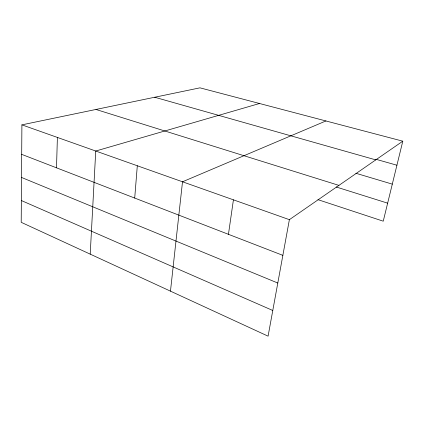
<?xml version="1.0" encoding="UTF-8"?>
<svg xmlns="http://www.w3.org/2000/svg" width="424" height="424" viewBox="0 0 424 424"><rect width="100%" height="100%" fill="white"/><g stroke="black" fill="none" stroke-linecap="round" stroke-linejoin="round"><path stroke-width="0.64" d="M21.905 124.852L21.2 222.319L268.085 336.163L289.38 219.669L402.8 141.181L199.969 87.837L21.905 124.852L289.38 219.669M56.503 167.819L57.394 137.434M90.211 254.14L95.739 151.029L259.514 103.498M134.71 198.066L137.307 165.763M170.469 291.15L182.511 181.785L325.908 120.957M228.446 234.318L233.423 199.831M402.8 141.181L383.243 221.185L317.947 199.662M375.897 159.27L396.922 165.217M154.707 97.244L375.781 159.88M355.9 173.268L392.301 184.133M95.946 109.461L338.924 185.383M336.243 186.995L387.647 203.16M21.693 154.357L282.856 255.359M21.523 177.444L277.8 283.031M21.359 200.541L272.78 310.485"/></g></svg>
